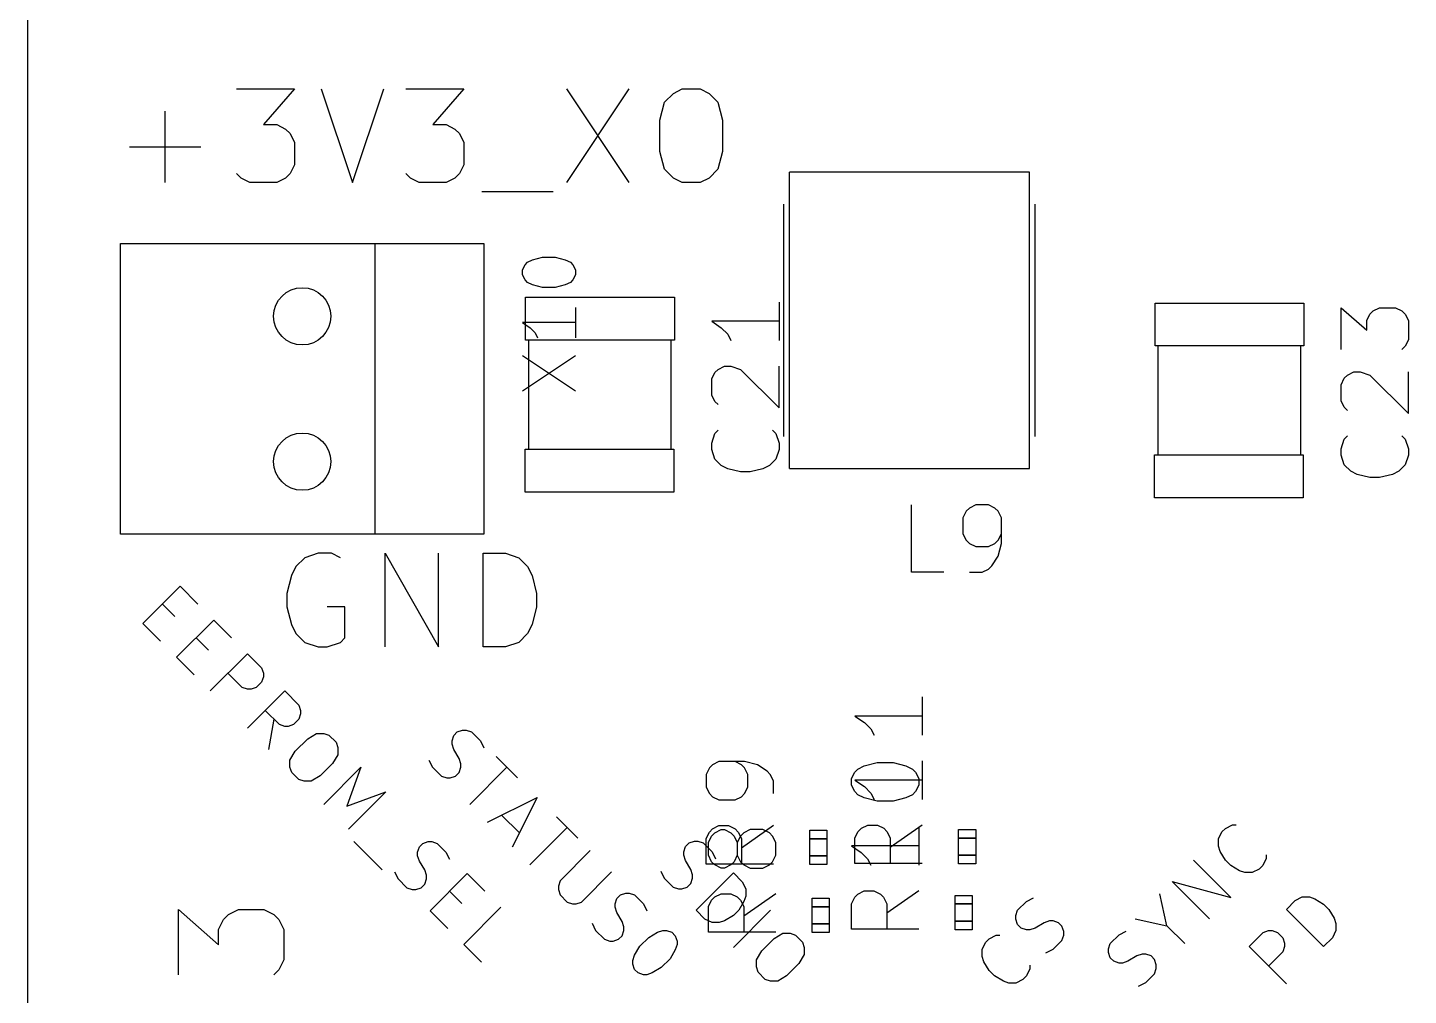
# Model space of a CAD drawing. Header units: millimetres. Extents: x 0 to 100, y 0 to 100.
# Drawn here: x 0 to 24.13, y 20.1 to 37.02 of the extents above; entities that cross this region are included whole.
import ezdxf

# ---------------------------------------------------------------- set-up
doc = ezdxf.new("R2010")
doc.units = ezdxf.units.MM
for name, color, linetype, true_color in [('Edge.Cuts', 254, 'CONTINUOUS', 0xd0d2cd), ('F.Fab', 9, 'CONTINUOUS', 0xafafaf), ('F.Silkscreen', 41, 'CONTINUOUS', 0xf2eda1)]:
    doc.layers.add(name, color=color, linetype=linetype, true_color=true_color)

msp = doc.modelspace()

# ---------------------------------------------------------------- linework, layer by layer
at = {"layer": 'Edge.Cuts', "linetype": 'CONTINUOUS'}
msp.add_line((0, 100), (0, 0), dxfattribs=at)
at = {"layer": 'Edge.Cuts'}
for centre in [(4.8, 31.97), (4.8, 29.43)]:
    msp.add_circle(centre, 0.5, dxfattribs=at)
at = {"layer": 'F.Fab', "linetype": 'CONTINUOUS'}
for p, q in [((3.652485, 35.943342), (4.665098, 35.943342)), ((4.665098, 35.943342), (4.119845, 35.320196)), ((5.132458, 35.943342), (5.677712, 34.307582)), ((5.677712, 34.307582), (6.222965, 35.943342)), ((6.612432, 35.943342), (7.625045, 35.943342)), ((7.625045, 35.943342), (7.079792, 35.320196)), ((9.416592, 35.943342), (10.507098, 34.307582)), ((10.507098, 35.943342), (9.416592, 34.307582)), ((11.130245, 35.709662), (11.286032, 35.865449)), ((11.286032, 35.865449), (11.441819, 35.943342)), ((11.441819, 35.943342), (11.753392, 35.943342)), ((11.753392, 35.943342), (11.909179, 35.865449)), ((11.909179, 35.865449), (12.064965, 35.709662)), ((2.406191, 34.307582), (2.406191, 35.553876)), ((11.052352, 35.398089), (11.130245, 35.709662)), ((12.064965, 35.709662), (12.142859, 35.398089)), ((4.119845, 35.320196), (4.353525, 35.320196)), ((4.353525, 35.320196), (4.509311, 35.242302)), ((4.509311, 35.242302), (4.587205, 35.164409)), ((7.079792, 35.320196), (7.313472, 35.320196)), ((7.313472, 35.320196), (7.469258, 35.242302)), ((7.469258, 35.242302), (7.547152, 35.164409)), ((11.052352, 34.852836), (11.052352, 35.398089)), ((12.142859, 35.398089), (12.142859, 34.852836)), ((4.587205, 35.164409), (4.665098, 35.008622)), ((4.665098, 35.008622), (4.665098, 34.619156)), ((7.547152, 35.164409), (7.625045, 35.008622)), ((7.625045, 35.008622), (7.625045, 34.619156)), ((1.783044, 34.930729), (3.029338, 34.930729)), ((11.130245, 34.541262), (11.052352, 34.852836)), ((12.142859, 34.852836), (12.064965, 34.541262)), ((4.665098, 34.619156), (4.587205, 34.463369)), ((7.625045, 34.619156), (7.547152, 34.463369)), ((11.286032, 34.385476), (11.130245, 34.541262)), ((12.064965, 34.541262), (11.909179, 34.385476)), ((3.730378, 34.385476), (3.652485, 34.463369)), ((3.886165, 34.307582), (3.730378, 34.385476)), ((4.353525, 34.307582), (3.886165, 34.307582)), ((4.509311, 34.385476), (4.353525, 34.307582)), ((4.587205, 34.463369), (4.509311, 34.385476)), ((6.690325, 34.385476), (6.612432, 34.463369)), ((6.846112, 34.307582), (6.690325, 34.385476)), ((7.313472, 34.307582), (6.846112, 34.307582)), ((7.469258, 34.385476), (7.313472, 34.307582)), ((7.547152, 34.463369), (7.469258, 34.385476)), ((11.441819, 34.307582), (11.286032, 34.385476)), ((11.753392, 34.307582), (11.441819, 34.307582)), ((11.909179, 34.385476), (11.753392, 34.307582)), ((13.317, 29.309), (13.317, 34.491)), ((17.508, 34.491), (13.317, 34.491)), ((17.508, 29.309), (17.508, 34.491)), ((7.936619, 34.151796), (9.182912, 34.151796)), ((13.216, 29.868), (13.216, 33.932)), ((17.61, 29.868), (17.61, 33.932)), ((8.7046, 31.5517), (8.7046, 32.3018)), ((8.7046, 32.3018), (11.3045, 32.3018)), ((11.3045, 32.3018), (11.3045, 31.5517)), ((19.7046, 31.4517), (19.7046, 32.2018)), ((19.7046, 32.2018), (22.3045, 32.2018)), ((22.3045, 32.2018), (22.3045, 31.4517)), ((11.3045, 31.5517), (8.7046, 31.5517)), ((8.7554, 31.5652), (8.7554, 29.6348)), ((11.2446, 31.5652), (11.2446, 29.6348)), ((22.3045, 31.4517), (19.7046, 31.4517)), ((19.7554, 31.4652), (19.7554, 29.5348)), ((22.2446, 31.4652), (22.2446, 29.5348)), ((8.6955, 28.8982), (8.6955, 29.6483)), ((8.6955, 29.6483), (11.2954, 29.6483)), ((11.2954, 29.6483), (11.2954, 28.8982)), ((19.6955, 28.7982), (19.6955, 29.5483)), ((19.6955, 29.5483), (22.2954, 29.5483)), ((22.2954, 29.5483), (22.2954, 28.7982)), ((13.317, 29.309), (17.508, 29.309)), ((11.2954, 28.8982), (8.6955, 28.8982)), ((22.2954, 28.7982), (19.6955, 28.7982)), ((5.078075, 27.829503), (4.844395, 27.75161)), ((5.311755, 27.829503), (5.078075, 27.829503)), ((5.467542, 27.75161), (5.311755, 27.829503)), ((6.246475, 26.193743), (6.246475, 27.829503)), ((6.246475, 27.829503), (7.181195, 26.193743)), ((7.181195, 26.193743), (7.181195, 27.829503)), ((7.960128, 26.193743), (7.960128, 27.829503)), ((7.960128, 27.829503), (8.349595, 27.829503)), ((8.349595, 27.829503), (8.583275, 27.75161)), ((4.688609, 27.595823), (4.610715, 27.440037)), ((4.844395, 27.75161), (4.688609, 27.595823)), ((8.583275, 27.75161), (8.739062, 27.595823)), ((8.739062, 27.595823), (8.816955, 27.440037)), ((4.610715, 27.440037), (4.532822, 27.128463)), ((8.816955, 27.440037), (8.894848, 27.128463)), ((2.01466, 26.600449), (2.665199, 27.250987)), ((2.665199, 27.250987), (2.974979, 26.941207)), ((4.532822, 27.128463), (4.532822, 26.894783)), ((8.894848, 27.128463), (8.894848, 26.894783)), ((2.355418, 26.941207), (2.572265, 26.724361)), ((4.532822, 26.894783), (4.610715, 26.58321)), ((5.545435, 26.894783), (5.233862, 26.894783)), ((5.545435, 26.34953), (5.545435, 26.894783)), ((8.894848, 26.894783), (8.816955, 26.58321)), ((2.32444, 26.290669), (2.01466, 26.600449)), ((2.603243, 26.011867), (3.253781, 26.662405)), ((3.253781, 26.662405), (3.563561, 26.352625)), ((4.610715, 26.58321), (4.688609, 26.427423)), ((8.816955, 26.58321), (8.739062, 26.427423)), ((2.944001, 26.352625), (3.160847, 26.135779)), ((4.688609, 26.427423), (4.844395, 26.271637)), ((5.467542, 26.271637), (5.545435, 26.34953)), ((8.739062, 26.427423), (8.583275, 26.271637)), ((3.191825, 25.423284), (3.842363, 26.073822)), ((3.842363, 26.073822), (4.090187, 25.825998)), ((4.844395, 26.271637), (5.078075, 26.193743)), ((5.078075, 26.193743), (5.233862, 26.193743)), ((5.233862, 26.193743), (5.467542, 26.271637)), ((8.349595, 26.193743), (7.960128, 26.193743)), ((8.583275, 26.271637), (8.349595, 26.193743)), ((2.913023, 25.702086), (2.603243, 26.011867)), ((4.090187, 25.825998), (4.121165, 25.733064)), ((3.749429, 25.48524), (3.501605, 25.733064)), ((4.121165, 25.671108), (4.090187, 25.578174)), ((4.121165, 25.733064), (4.121165, 25.671108)), ((3.842363, 25.454262), (3.749429, 25.48524)), ((3.904319, 25.454262), (3.842363, 25.454262)), ((3.842363, 24.772746), (4.492901, 25.423284)), ((3.997253, 25.48524), (3.904319, 25.454262)), ((4.090187, 25.578174), (3.997253, 25.48524)), ((4.492901, 25.423284), (4.740725, 25.17546)), ((4.740725, 25.17546), (4.771703, 25.082526)), ((4.399967, 24.834702), (4.152143, 25.082526)), ((4.214099, 24.40101), (4.307033, 24.927636)), ((4.740725, 24.927636), (4.647791, 24.834702)), ((4.771703, 25.02057), (4.740725, 24.927636)), ((4.771703, 25.082526), (4.771703, 25.02057)), ((4.492901, 24.803724), (4.399967, 24.834702)), ((4.554857, 24.803724), (4.492901, 24.803724)), ((4.647791, 24.834702), (4.554857, 24.803724)), ((4.895615, 24.586878), (5.050506, 24.679812)), ((5.050506, 24.679812), (5.174418, 24.679812)), ((5.174418, 24.679812), (5.267352, 24.648834)), ((5.267352, 24.648834), (5.391264, 24.524922)), ((7.417374, 24.553163), (7.448353, 24.646097)), ((7.448353, 24.646097), (7.510309, 24.708053)), ((7.510309, 24.708053), (7.603243, 24.739031)), ((7.603243, 24.739031), (7.665199, 24.739031)), ((7.665199, 24.739031), (7.758133, 24.708053)), ((7.758133, 24.708053), (7.913023, 24.553163)), ((4.678769, 24.370032), (4.895615, 24.586878)), ((5.391264, 24.524922), (5.422242, 24.431988)), ((5.422242, 24.431988), (5.422242, 24.308076)), ((7.417374, 24.491207), (7.417374, 24.553163)), ((7.448353, 24.398273), (7.417374, 24.491207)), ((7.541287, 24.243383), (7.448353, 24.398273)), ((7.913023, 24.553163), (7.974979, 24.429251)), ((4.585835, 24.215142), (4.678769, 24.370032)), ((4.585835, 24.09123), (4.585835, 24.215142)), ((5.329308, 24.153186), (5.112462, 23.93634)), ((5.422242, 24.308076), (5.329308, 24.153186)), ((7.01466, 24.212405), (7.076616, 24.088493)), ((7.572265, 24.150449), (7.541287, 24.243383)), ((7.572265, 24.088493), (7.572265, 24.150449)), ((8.191824, 24.274361), (8.563561, 23.902625)), ((4.616813, 23.998296), (4.585835, 24.09123)), ((4.740725, 23.874384), (4.616813, 23.998296)), ((5.112462, 23.93634), (4.957571, 23.843406)), ((5.174418, 23.440691), (5.824956, 24.091229)), ((5.824956, 24.091229), (5.577132, 23.409713)), ((7.076616, 24.088493), (7.231506, 23.933603)), ((7.231506, 23.933603), (7.32444, 23.902625)), ((7.32444, 23.902625), (7.386396, 23.902625)), ((7.386396, 23.902625), (7.479331, 23.933603)), ((7.479331, 23.933603), (7.541287, 23.995559)), ((7.541287, 23.995559), (7.572265, 24.088493)), ((7.727154, 23.437955), (8.377693, 24.088493)), ((4.833659, 23.843406), (4.740725, 23.874384)), ((4.957571, 23.843406), (4.833659, 23.843406)), ((5.577132, 23.409713), (6.258648, 23.657537)), ((6.258648, 23.657537), (5.60811, 23.006999)), ((8.036934, 23.128175), (8.904318, 23.561867)), ((8.904318, 23.561867), (8.470626, 22.694483)), ((8.284758, 23.252087), (8.594538, 22.942307)), ((9.245076, 23.221109), (9.616812, 22.849373)), ((8.780406, 22.384703), (9.430944, 23.035241)), ((13.67, 22.84), (13.67, 22.99)), ((13.67, 22.99), (13.97, 22.99)), ((13.97, 22.99), (13.97, 22.84)), ((16.27, 22.85), (16.27, 23)), ((16.27, 23), (16.57, 23)), ((16.57, 23), (16.57, 22.85)), ((20.811604, 22.835835), (20.87356, 22.959747)), ((20.87356, 22.959747), (20.935516, 23.021703)), ((20.935516, 23.021703), (21.059429, 23.083659)), ((21.059429, 23.083659), (21.121385, 23.083659)), ((5.701044, 22.790153), (6.196693, 22.294504)), ((6.816253, 22.604285), (6.847231, 22.697219)), ((6.847231, 22.697219), (6.909187, 22.759175)), ((6.909187, 22.759175), (7.002121, 22.790153)), ((7.002121, 22.790153), (7.064077, 22.790153)), ((7.064077, 22.790153), (7.157011, 22.759175)), ((7.157011, 22.759175), (7.311901, 22.604285)), ((11.467374, 22.613163), (11.498353, 22.706097)), ((11.498353, 22.706097), (11.560309, 22.768053)), ((11.560309, 22.768053), (11.653243, 22.799031)), ((11.653243, 22.799031), (11.715199, 22.799031)), ((11.715199, 22.799031), (11.808133, 22.768053)), ((11.808133, 22.768053), (11.963023, 22.613163)), ((13.97, 22.84), (13.67, 22.84)), ((16.57, 22.85), (16.27, 22.85)), ((20.811604, 22.711923), (20.811604, 22.835835)), ((20.842582, 22.618989), (20.811604, 22.711923)), ((6.816253, 22.542329), (6.816253, 22.604285)), ((6.847231, 22.449395), (6.816253, 22.542329)), ((6.940165, 22.294505), (6.847231, 22.449395)), ((7.311901, 22.604285), (7.373857, 22.480373)), ((9.833658, 22.632527), (9.307032, 22.105901)), ((11.467374, 22.551207), (11.467374, 22.613163)), ((11.498353, 22.458273), (11.467374, 22.551207)), ((11.591287, 22.303383), (11.498353, 22.458273)), ((11.963023, 22.613163), (12.024979, 22.489251)), ((13.67, 22.39), (13.67, 22.54)), ((13.67, 22.54), (13.97, 22.54)), ((13.97, 22.54), (13.97, 22.39)), ((16.27, 22.4), (16.27, 22.55)), ((16.27, 22.55), (16.57, 22.55)), ((16.57, 22.55), (16.57, 22.4)), ((21.02845, 21.81356), (20.377912, 22.464099)), ((20.935516, 22.464099), (20.842582, 22.618989)), ((21.028451, 22.371165), (20.935516, 22.464099)), ((21.648011, 22.495077), (21.586055, 22.371165)), ((21.648011, 22.557033), (21.648011, 22.495077)), ((6.413538, 22.263527), (6.475494, 22.139615)), ((6.971143, 22.201571), (6.940165, 22.294505)), ((7.033098, 21.582011), (7.683637, 22.232549)), ((7.683637, 22.232549), (7.993417, 21.922769)), ((9.678768, 21.734165), (10.205394, 22.260791)), ((11.06466, 22.272405), (11.126616, 22.148493)), ((11.622265, 22.210449), (11.591287, 22.303383)), ((11.622265, 22.148493), (11.622265, 22.210449)), ((11.68422, 21.590889), (12.334758, 22.241427)), ((12.334758, 22.241427), (12.489649, 22.086537)), ((13.97, 22.39), (13.67, 22.39)), ((16.57, 22.4), (16.27, 22.4)), ((21.183341, 22.278231), (21.028451, 22.371165)), ((21.276275, 22.247253), (21.183341, 22.278231)), ((21.400187, 22.247253), (21.276275, 22.247253)), ((21.524099, 22.309209), (21.400187, 22.247253)), ((21.586055, 22.371165), (21.524099, 22.309209)), ((6.475494, 22.139615), (6.630384, 21.984725)), ((6.630384, 21.984725), (6.723319, 21.953747)), ((6.785275, 21.953747), (6.878209, 21.984725)), ((6.878209, 21.984725), (6.940165, 22.046681)), ((6.940165, 22.046681), (6.971143, 22.139615)), ((6.971143, 22.139615), (6.971143, 22.201571)), ((9.307032, 22.105901), (9.276054, 22.012967)), ((9.276054, 22.012967), (9.276054, 21.951011)), ((11.126616, 22.148493), (11.281506, 21.993603)), ((11.281506, 21.993603), (11.37444, 21.962625)), ((11.37444, 21.962625), (11.436396, 21.962625)), ((11.436396, 21.962625), (11.529331, 21.993603)), ((11.529331, 21.993603), (11.591287, 22.055559)), ((11.591287, 22.055559), (11.622265, 22.148493)), ((12.489649, 22.086537), (12.551605, 21.962625)), ((12.551605, 21.962625), (12.551605, 21.838713)), ((20.656714, 21.441824), (20.006176, 22.092362)), ((20.006176, 22.092362), (21.02845, 21.81356)), ((6.723319, 21.953747), (6.785275, 21.953747)), ((7.373856, 21.922769), (7.590702, 21.705923)), ((9.276054, 21.951011), (9.307032, 21.858077)), ((9.307032, 21.858077), (9.430944, 21.734165)), ((9.430944, 21.734165), (9.523878, 21.703187)), ((9.585834, 21.703187), (9.678768, 21.734165)), ((10.267351, 21.703187), (10.298329, 21.796121)), ((10.298329, 21.796121), (10.360285, 21.858077)), ((10.360285, 21.858077), (10.453219, 21.889055)), ((10.453219, 21.889055), (10.515175, 21.889055)), ((10.515175, 21.889055), (10.608109, 21.858077)), ((10.608109, 21.858077), (10.762999, 21.703187)), ((12.520627, 21.745779), (12.427693, 21.590889)), ((12.551605, 21.838713), (12.520627, 21.745779)), ((13.71, 21.65), (13.71, 21.8)), ((13.71, 21.8), (14.01, 21.8)), ((14.01, 21.8), (14.01, 21.65)), ((16.21, 21.7), (16.21, 21.85)), ((16.21, 21.85), (16.51, 21.85)), ((16.51, 21.85), (16.51, 21.7)), ((17.302484, 21.588671), (17.457374, 21.743561)), ((17.457374, 21.743561), (17.581286, 21.805517)), ((19.913242, 21.317912), (19.78933, 21.875517)), ((21.99955, 21.605737), (22.15444, 21.760627)), ((22.15444, 21.760627), (22.278352, 21.822583)), ((22.278352, 21.822583), (22.402264, 21.822583)), ((22.402264, 21.822583), (22.495198, 21.791605)), ((22.495198, 21.791605), (22.650088, 21.698671)), ((2.636499, 20.462406), (2.636499, 21.601453)), ((2.636499, 21.601453), (3.337451, 20.98812)), ((3.42507, 21.426215), (3.512689, 21.513834)), ((3.512689, 21.513834), (3.687927, 21.601453)), ((3.687927, 21.601453), (4.126022, 21.601453)), ((4.126022, 21.601453), (4.30126, 21.513834)), ((4.30126, 21.513834), (4.38888, 21.426215)), ((7.342878, 21.272231), (7.033098, 21.582011)), ((7.621681, 20.993429), (8.272219, 21.643967)), ((9.523878, 21.703187), (9.585834, 21.703187)), ((10.267351, 21.641231), (10.267351, 21.703187)), ((10.298329, 21.548297), (10.267351, 21.641231)), ((10.391263, 21.393407), (10.298329, 21.548297)), ((10.762999, 21.703187), (10.824955, 21.579275)), ((11.83911, 21.435999), (11.68422, 21.590889)), ((12.334758, 21.497955), (12.179868, 21.405021)), ((12.427693, 21.590889), (12.334758, 21.497955)), ((12.334758, 20.940351), (12.985297, 21.590889)), ((14.01, 21.65), (13.71, 21.65)), ((16.51, 21.7), (16.21, 21.7)), ((17.271506, 21.495737), (17.302484, 21.588671)), ((17.271506, 21.433781), (17.271506, 21.495737)), ((22.650088, 20.955199), (21.99955, 21.605737)), ((22.650088, 21.698671), (22.743023, 21.605737)), ((22.743023, 21.605737), (22.835957, 21.450847)), ((3.337451, 21.250977), (3.42507, 21.426215)), ((3.337451, 20.98812), (3.337451, 21.250977)), ((4.38888, 21.426215), (4.476499, 21.250977)), ((4.476499, 21.250977), (4.476499, 20.725263)), ((9.864637, 21.362429), (9.926593, 21.238517)), ((9.926593, 21.238517), (10.081483, 21.083626)), ((10.422241, 21.300473), (10.391263, 21.393407)), ((10.391263, 21.145582), (10.422241, 21.238517)), ((10.422241, 21.238517), (10.422241, 21.300473)), ((11.010823, 21.207539), (11.103757, 21.238517)), ((11.103757, 21.238517), (11.165713, 21.238517)), ((11.165713, 21.238517), (11.258647, 21.207539)), ((11.963022, 21.374043), (11.83911, 21.435999)), ((12.086934, 21.374043), (11.963022, 21.374043)), ((12.179868, 21.405021), (12.086934, 21.374043)), ((13.71, 21.2), (13.71, 21.35)), ((13.71, 21.35), (14.01, 21.35)), ((14.01, 21.35), (14.01, 21.2)), ((16.21, 21.25), (16.21, 21.4)), ((16.21, 21.4), (16.51, 21.4)), ((16.51, 21.25), (16.21, 21.25)), ((16.51, 21.4), (16.51, 21.25)), ((17.302484, 21.340847), (17.271506, 21.433781)), ((17.36444, 21.278891), (17.302484, 21.340847)), ((17.457374, 21.247913), (17.36444, 21.278891)), ((17.51933, 21.247913), (17.457374, 21.247913)), ((17.612264, 21.278891), (17.51933, 21.247913)), ((17.767154, 21.371825), (17.612264, 21.278891)), ((17.860088, 21.402803), (17.767154, 21.371825)), ((17.922045, 21.402803), (17.860088, 21.402803)), ((18.014979, 21.371825), (17.922045, 21.402803)), ((18.076935, 21.309869), (18.014979, 21.371825)), ((18.107913, 21.216935), (18.076935, 21.309869)), ((19.355638, 21.441824), (19.913242, 21.317912)), ((19.913242, 21.317912), (20.223022, 21.008132)), ((22.835957, 21.450847), (22.866935, 21.357913)), ((22.866935, 21.357913), (22.866935, 21.234001)), ((10.081483, 21.083626), (10.174417, 21.052648)), ((10.174417, 21.052648), (10.236373, 21.052648)), ((10.236373, 21.052648), (10.329307, 21.083626)), ((10.329307, 21.083626), (10.391263, 21.145582)), ((10.701043, 20.959715), (10.855933, 21.114605)), ((10.855933, 21.114605), (11.010823, 21.207539)), ((11.258647, 21.207539), (11.320603, 21.145583)), ((11.320603, 21.145583), (11.351581, 21.052649)), ((11.351581, 21.052649), (11.351581, 20.990693)), ((12.830406, 20.878395), (13.047253, 21.095241)), ((13.047253, 21.095241), (13.202143, 21.188175)), ((13.202143, 21.188175), (13.326055, 21.188175)), ((13.326055, 21.188175), (13.418989, 21.157197)), ((13.418989, 21.157197), (13.542901, 21.033285)), ((13.542901, 21.033285), (13.573879, 20.940351)), ((14.01, 21.2), (13.71, 21.2)), ((16.682924, 20.907155), (16.74488, 21.031067)), ((16.74488, 21.031067), (16.806836, 21.093023)), ((16.806836, 21.093023), (16.930748, 21.154979)), ((16.930748, 21.154979), (16.992704, 21.154979)), ((17.922045, 20.907155), (18.076935, 21.062045)), ((18.076935, 21.062045), (18.107913, 21.154979)), ((18.107913, 21.154979), (18.107913, 21.216935)), ((18.890968, 20.915199), (18.921946, 21.008133)), ((18.921946, 21.008133), (19.076836, 21.163023)), ((19.076836, 21.163023), (19.200748, 21.224979)), ((21.349012, 20.955199), (21.596836, 21.203023)), ((21.596836, 21.203023), (21.68977, 21.234001)), ((21.68977, 21.234001), (21.751726, 21.234001)), ((21.751726, 21.234001), (21.84466, 21.203023)), ((21.84466, 21.203023), (21.937594, 21.110089)), ((21.937594, 21.110089), (21.968572, 21.017155)), ((21.968572, 21.017155), (21.968572, 20.955199)), ((22.804979, 21.110089), (22.650088, 20.955199)), ((22.866935, 21.234001), (22.804979, 21.110089)), ((7.931461, 20.683648), (7.621681, 20.993429)), ((10.57713, 20.711891), (10.608108, 20.804825)), ((10.608108, 20.804825), (10.701043, 20.959715)), ((11.320603, 20.897759), (11.227669, 20.742869)), ((11.351581, 20.990693), (11.320603, 20.897759)), ((12.737472, 20.723505), (12.830406, 20.878395)), ((13.573879, 20.816439), (13.480945, 20.661549)), ((13.573879, 20.940351), (13.573879, 20.816439)), ((16.682924, 20.783243), (16.682924, 20.907155)), ((16.713902, 20.690309), (16.682924, 20.783243)), ((17.798132, 20.845199), (17.922045, 20.907155)), ((18.890968, 20.853243), (18.890968, 20.915199)), ((18.921946, 20.760309), (18.890968, 20.853243)), ((18.983902, 20.698353), (18.921946, 20.760309)), ((19.386616, 20.791287), (19.231726, 20.698353)), ((19.47955, 20.822265), (19.386616, 20.791287)), ((19.541506, 20.822265), (19.47955, 20.822265)), ((19.63444, 20.791287), (19.541506, 20.822265)), ((19.696396, 20.729331), (19.63444, 20.791287)), ((21.99955, 20.30466), (21.349012, 20.955199)), ((21.937594, 20.862265), (21.68977, 20.61444)), ((21.968572, 20.955199), (21.937594, 20.862265)), ((4.38888, 20.550025), (4.30126, 20.462406)), ((4.476499, 20.725263), (4.38888, 20.550025)), ((10.57713, 20.649935), (10.57713, 20.711891)), ((10.608108, 20.557001), (10.57713, 20.649935)), ((10.670065, 20.495045), (10.608108, 20.557001)), ((11.072779, 20.587979), (10.917889, 20.495045)), ((11.227669, 20.742869), (11.072779, 20.587979)), ((12.737472, 20.599593), (12.737472, 20.723505)), ((12.76845, 20.506659), (12.737472, 20.599593)), ((13.480945, 20.661549), (13.264099, 20.444703)), ((16.806836, 20.535418), (16.713902, 20.690309)), ((16.89977, 20.442484), (16.806836, 20.535418)), ((17.51933, 20.566396), (17.457374, 20.442484)), ((17.51933, 20.628353), (17.51933, 20.566396)), ((19.076836, 20.667374), (18.983902, 20.698353)), ((19.138792, 20.667374), (19.076836, 20.667374)), ((19.231726, 20.698353), (19.138792, 20.667374)), ((19.727374, 20.636396), (19.696396, 20.729331)), ((19.696396, 20.481506), (19.727374, 20.57444)), ((19.727374, 20.57444), (19.727374, 20.636396)), ((10.762999, 20.464067), (10.670065, 20.495045)), ((10.824955, 20.464067), (10.762999, 20.464067)), ((10.917889, 20.495045), (10.824955, 20.464067)), ((12.892363, 20.382747), (12.76845, 20.506659)), ((12.985297, 20.351769), (12.892363, 20.382747)), ((13.109209, 20.351769), (12.985297, 20.351769)), ((13.264099, 20.444703), (13.109209, 20.351769)), ((17.05466, 20.34955), (16.89977, 20.442484)), ((17.147594, 20.318572), (17.05466, 20.34955)), ((17.271506, 20.318572), (17.147594, 20.318572)), ((17.395418, 20.380528), (17.271506, 20.318572)), ((17.457374, 20.442484), (17.395418, 20.380528)), ((19.417594, 20.26466), (19.541506, 20.326616)), ((19.541506, 20.326616), (19.696396, 20.481506))]:
    msp.add_line(p, q, dxfattribs=at)
at = {"layer": 'F.Fab'}
for centre in [(4.8, 31.97), (4.8, 29.43)]:
    msp.add_circle(centre, 0.5, dxfattribs=at)
at = {"layer": 'F.Silkscreen', "linetype": 'CONTINUOUS'}
for p, q in [((1.625, 33.24), (6.07, 33.24)), ((1.625, 28.16), (1.625, 33.24)), ((6.07, 33.24), (6.07, 28.16)), ((6.07, 33.24), (7.975, 33.24)), ((7.975, 33.24), (7.975, 28.16)), ((8.649271, 32.783603), (8.693298, 32.871656)), ((8.693298, 32.871656), (8.737325, 32.915683)), ((8.737325, 32.915683), (8.825378, 32.95971)), ((8.825378, 32.95971), (9.001485, 33.003736)), ((9.001485, 33.003736), (9.221618, 33.003736)), ((9.221618, 33.003736), (9.397725, 32.95971)), ((9.397725, 32.95971), (9.485778, 32.915683)), ((9.485778, 32.915683), (9.529805, 32.871656)), ((9.529805, 32.871656), (9.573831, 32.783603)), ((8.649271, 32.69555), (8.649271, 32.783603)), ((8.693298, 32.607496), (8.649271, 32.69555)), ((8.737325, 32.56347), (8.693298, 32.607496)), ((9.529805, 32.607496), (9.485778, 32.56347)), ((9.573831, 32.69555), (9.529805, 32.607496)), ((9.573831, 32.783603), (9.573831, 32.69555)), ((8.825378, 32.519443), (8.737325, 32.56347)), ((9.001485, 32.475416), (8.825378, 32.519443)), ((9.221618, 32.475416), (9.001485, 32.475416)), ((9.397725, 32.519443), (9.221618, 32.475416)), ((9.485778, 32.56347), (9.397725, 32.519443)), ((9.573831, 32.123203), (9.573831, 31.594883)), ((13.132692, 32.219405), (13.132692, 31.547103)), ((22.956164, 31.391078), (22.956164, 32.119405)), ((22.956164, 32.119405), (23.404365, 31.727229)), ((23.516415, 32.06338), (23.628465, 32.119405)), ((23.628465, 32.119405), (23.908591, 32.119405)), ((23.908591, 32.119405), (24.020641, 32.06338)), ((9.573831, 31.859043), (8.649271, 31.859043)), ((8.649271, 31.859043), (8.781351, 31.77099)), ((13.132692, 31.883254), (11.956164, 31.883254)), ((11.956164, 31.883254), (12.124239, 31.771204)), ((23.404365, 31.895304), (23.46039, 32.007355)), ((23.404365, 31.727229), (23.404365, 31.895304)), ((23.46039, 32.007355), (23.516415, 32.06338)), ((24.020641, 32.06338), (24.076667, 32.007355)), ((24.076667, 32.007355), (24.132692, 31.895304)), ((24.132692, 31.895304), (24.132692, 31.559153)), ((8.781351, 31.77099), (8.869405, 31.682937)), ((8.869405, 31.682937), (8.913431, 31.594883)), ((12.124239, 31.771204), (12.236289, 31.659153)), ((12.236289, 31.659153), (12.292315, 31.547103)), ((24.076667, 31.447103), (24.020641, 31.391078)), ((24.132692, 31.559153), (24.076667, 31.447103)), ((8.649271, 30.670324), (9.573831, 31.286697)), ((8.649271, 31.286697), (9.573831, 30.670324)), ((11.956164, 30.874801), (12.012189, 30.986852)), ((12.012189, 30.986852), (12.068214, 31.042877)), ((12.068214, 31.042877), (12.180264, 31.098902)), ((12.180264, 31.098902), (12.292315, 31.098902)), ((12.292315, 31.098902), (12.46039, 31.042877)), ((12.46039, 31.042877), (13.132692, 30.370575)), ((13.132692, 30.370575), (13.132692, 31.098902)), ((23.012189, 30.886852), (23.068214, 30.942877)), ((23.068214, 30.942877), (23.180264, 30.998902)), ((23.180264, 30.998902), (23.292315, 30.998902)), ((23.292315, 30.998902), (23.46039, 30.942877)), ((23.46039, 30.942877), (24.132692, 30.270575)), ((24.132692, 30.270575), (24.132692, 30.998902)), ((11.956164, 30.594676), (11.956164, 30.874801)), ((22.956164, 30.774801), (23.012189, 30.886852)), ((22.956164, 30.494676), (22.956164, 30.774801)), ((12.012189, 30.482625), (11.956164, 30.594676)), ((12.068214, 30.4266), (12.012189, 30.482625)), ((23.012189, 30.382625), (22.956164, 30.494676)), ((23.068214, 30.3266), (23.012189, 30.382625)), ((12.012189, 29.922374), (12.068214, 29.978399)), ((13.020641, 29.978399), (13.076667, 29.922374)), ((11.956164, 29.754298), (12.012189, 29.922374)), ((11.956164, 29.642248), (11.956164, 29.754298)), ((13.076667, 29.922374), (13.132692, 29.754298)), ((13.132692, 29.754298), (13.132692, 29.642248)), ((22.956164, 29.654298), (23.012189, 29.822374)), ((23.012189, 29.822374), (23.068214, 29.878399)), ((24.020641, 29.878399), (24.076667, 29.822374)), ((24.076667, 29.822374), (24.132692, 29.654298)), ((12.012189, 29.474173), (11.956164, 29.642248)), ((12.124239, 29.362122), (12.012189, 29.474173)), ((13.076667, 29.474173), (12.964616, 29.362122)), ((13.132692, 29.642248), (13.076667, 29.474173)), ((22.956164, 29.542248), (22.956164, 29.654298)), ((23.012189, 29.374173), (22.956164, 29.542248)), ((24.132692, 29.542248), (24.076667, 29.374173)), ((24.132692, 29.654298), (24.132692, 29.542248)), ((12.236289, 29.306097), (12.124239, 29.362122)), ((12.46039, 29.250072), (12.236289, 29.306097)), ((12.628465, 29.250072), (12.46039, 29.250072)), ((12.852566, 29.306097), (12.628465, 29.250072)), ((12.964616, 29.362122), (12.852566, 29.306097)), ((23.124239, 29.262122), (23.012189, 29.374173)), ((23.236289, 29.206097), (23.124239, 29.262122)), ((23.46039, 29.150072), (23.236289, 29.206097)), ((23.852566, 29.206097), (23.628465, 29.150072)), ((23.964616, 29.262122), (23.852566, 29.206097)), ((24.076667, 29.374173), (23.964616, 29.262122)), ((23.628465, 29.150072), (23.46039, 29.150072)), ((15.450701, 27.497307), (15.450701, 28.673835)), ((16.403128, 28.561785), (16.347103, 28.449735)), ((16.459153, 28.61781), (16.403128, 28.561785)), ((16.571204, 28.673835), (16.459153, 28.61781)), ((16.795304, 28.673835), (16.571204, 28.673835)), ((16.907355, 28.61781), (16.795304, 28.673835)), ((16.96338, 28.561785), (16.907355, 28.61781)), ((17.019405, 28.449735), (16.96338, 28.561785)), ((16.347103, 28.449735), (16.347103, 28.169609)), ((17.019405, 28.001534), (17.019405, 28.449735)), ((6.07, 28.16), (1.625, 28.16)), ((7.975, 28.16), (6.07, 28.16)), ((16.347103, 28.169609), (16.403128, 28.057559)), ((16.403128, 28.057559), (16.459153, 28.001534)), ((16.459153, 28.001534), (16.571204, 27.945509)), ((16.795304, 27.945509), (16.907355, 28.001534)), ((16.907355, 28.001534), (16.96338, 28.057559)), ((16.96338, 28.057559), (17.019405, 28.169609)), ((16.96338, 27.777433), (17.019405, 28.001534)), ((16.571204, 27.945509), (16.795304, 27.945509)), ((16.851329, 27.609358), (16.96338, 27.777433)), ((16.683254, 27.497307), (16.795304, 27.553333)), ((16.795304, 27.553333), (16.851329, 27.609358)), ((16.010953, 27.497307), (15.450701, 27.497307)), ((16.459153, 27.497307), (16.683254, 27.497307)), ((15.636155, 25.319927), (15.636155, 24.647625)), ((15.636155, 24.983776), (14.459627, 24.983776)), ((14.459627, 24.983776), (14.627702, 24.871726)), ((14.627702, 24.871726), (14.739752, 24.759675)), ((14.739752, 24.759675), (14.795778, 24.647625)), ((11.971677, 24.133399), (11.915652, 24.077374)), ((12.083727, 24.189424), (11.971677, 24.133399)), ((12.531928, 24.189424), (12.083727, 24.189424)), ((12.475903, 24.133399), (12.363853, 24.189424)), ((12.531928, 24.077374), (12.475903, 24.133399)), ((12.756029, 24.133399), (12.531928, 24.189424)), ((12.924104, 24.021348), (12.756029, 24.133399)), ((14.623727, 24.113902), (14.847828, 24.169927)), ((14.847828, 24.169927), (15.127954, 24.169927)), ((15.127954, 24.169927), (15.352054, 24.113902)), ((15.636155, 24.199424), (15.636155, 23.527122)), ((11.915652, 24.077374), (11.859627, 23.965323)), ((11.859627, 23.965323), (11.859627, 23.741223)), ((12.587954, 23.965323), (12.531928, 24.077374)), ((12.587954, 23.741223), (12.587954, 23.965323)), ((12.98013, 23.965323), (12.924104, 24.021348)), ((13.036155, 23.853273), (12.98013, 23.965323)), ((14.399627, 23.889801), (14.455652, 24.001851)), ((14.455652, 24.001851), (14.511677, 24.057877)), ((14.511677, 24.057877), (14.623727, 24.113902)), ((15.352054, 24.113902), (15.464104, 24.057877)), ((15.464104, 24.057877), (15.52013, 24.001851)), ((15.52013, 24.001851), (15.576155, 23.889801)), ((11.859627, 23.741223), (11.915652, 23.629172)), ((12.531928, 23.629172), (12.587954, 23.741223)), ((13.036155, 23.629172), (13.036155, 23.853273)), ((14.399627, 23.777751), (14.399627, 23.889801)), ((14.455652, 23.665701), (14.399627, 23.777751)), ((14.511677, 23.609675), (14.455652, 23.665701)), ((15.636155, 23.863273), (14.459627, 23.863273)), ((14.459627, 23.863273), (14.627702, 23.751223)), ((14.627702, 23.751223), (14.739752, 23.639172)), ((15.52013, 23.665701), (15.464104, 23.609675)), ((15.576155, 23.777751), (15.52013, 23.665701)), ((15.576155, 23.889801), (15.576155, 23.777751)), ((11.915652, 23.629172), (11.971677, 23.573147)), ((11.971677, 23.573147), (12.083727, 23.517122)), ((12.083727, 23.517122), (12.363853, 23.517122)), ((12.363853, 23.517122), (12.475903, 23.573147)), ((12.475903, 23.573147), (12.531928, 23.629172)), ((14.623727, 23.55365), (14.511677, 23.609675)), ((14.847828, 23.497625), (14.623727, 23.55365)), ((14.739752, 23.639172), (14.795778, 23.527122)), ((15.127954, 23.497625), (14.847828, 23.497625)), ((15.352054, 23.55365), (15.127954, 23.497625)), ((15.464104, 23.609675), (15.352054, 23.55365)), ((11.859627, 22.84482), (11.915652, 22.956871)), ((11.915652, 22.956871), (11.971677, 23.012896)), ((11.955652, 22.887374), (12.011677, 22.943399)), ((11.971677, 23.012896), (12.083727, 23.068921)), ((12.011677, 22.943399), (12.123727, 22.999424)), ((12.083727, 23.068921), (12.251803, 23.068921)), ((12.123727, 22.999424), (12.179752, 22.999424)), ((12.179752, 22.999424), (12.291803, 22.943399)), ((12.251803, 23.068921), (12.363853, 23.012896)), ((12.291803, 22.943399), (12.347828, 22.887374)), ((12.363853, 23.012896), (12.419878, 22.956871)), ((12.419878, 22.956871), (12.475903, 22.84482)), ((12.515903, 22.943399), (12.459878, 22.887374)), ((13.036155, 23.068921), (12.475903, 22.676745)), ((12.627954, 22.999424), (12.515903, 22.943399)), ((12.852054, 22.999424), (12.627954, 22.999424)), ((12.964104, 22.943399), (12.852054, 22.999424)), ((13.02013, 22.887374), (12.964104, 22.943399)), ((14.459627, 22.85482), (14.515652, 22.966871)), ((14.515652, 22.966871), (14.571677, 23.022896)), ((14.571677, 23.022896), (14.683727, 23.078921)), ((14.683727, 23.078921), (14.851803, 23.078921)), ((14.851803, 23.078921), (14.963853, 23.022896)), ((14.963853, 23.022896), (15.019878, 22.966871)), ((15.019878, 22.966871), (15.075903, 22.85482)), ((15.636155, 23.078921), (15.075903, 22.686745)), ((15.576155, 23.049424), (15.576155, 22.377122)), ((11.859627, 22.396619), (11.859627, 22.84482)), ((11.899627, 22.775323), (11.955652, 22.887374)), ((11.899627, 22.551223), (11.899627, 22.775323)), ((12.347828, 22.887374), (12.403853, 22.775323)), ((12.459878, 22.887374), (12.403853, 22.775323)), ((12.403853, 22.775323), (12.403853, 22.551223)), ((12.475903, 22.84482), (12.475903, 22.396619)), ((13.076155, 22.775323), (13.02013, 22.887374)), ((13.076155, 22.551223), (13.076155, 22.775323)), ((13.67, 22.54), (13.67, 22.84)), ((13.67, 22.84), (13.97, 22.84)), ((13.97, 22.84), (13.97, 22.54)), ((15.576155, 22.713273), (14.399627, 22.713273)), ((14.399627, 22.713273), (14.567702, 22.601223)), ((14.459627, 22.406619), (14.459627, 22.85482)), ((15.075903, 22.85482), (15.075903, 22.406619)), ((16.27, 22.55), (16.27, 22.85)), ((16.27, 22.85), (16.57, 22.85)), ((16.57, 22.85), (16.57, 22.55)), ((11.955652, 22.439172), (11.899627, 22.551223)), ((12.403853, 22.551223), (12.347828, 22.439172)), ((12.403853, 22.551223), (12.459878, 22.439172)), ((13.02013, 22.439172), (13.076155, 22.551223)), ((13.97, 22.54), (13.67, 22.54)), ((14.567702, 22.601223), (14.679752, 22.489172)), ((14.679752, 22.489172), (14.735778, 22.377122)), ((16.57, 22.55), (16.27, 22.55)), ((13.036155, 22.396619), (11.859627, 22.396619)), ((12.011677, 22.383147), (11.955652, 22.439172)), ((12.123727, 22.327122), (12.011677, 22.383147)), ((12.179752, 22.327122), (12.123727, 22.327122)), ((12.291803, 22.383147), (12.179752, 22.327122)), ((12.347828, 22.439172), (12.291803, 22.383147)), ((12.459878, 22.439172), (12.515903, 22.383147)), ((12.515903, 22.383147), (12.627954, 22.327122)), ((12.627954, 22.327122), (12.852054, 22.327122)), ((12.852054, 22.327122), (12.964104, 22.383147)), ((12.964104, 22.383147), (13.02013, 22.439172)), ((15.636155, 22.406619), (14.459627, 22.406619)), ((11.899627, 21.65482), (11.955652, 21.766871)), ((11.955652, 21.766871), (12.011677, 21.822896)), ((12.011677, 21.822896), (12.123727, 21.878921)), ((12.123727, 21.878921), (12.291803, 21.878921)), ((12.291803, 21.878921), (12.403853, 21.822896)), ((12.403853, 21.822896), (12.459878, 21.766871)), ((12.459878, 21.766871), (12.515903, 21.65482)), ((13.076155, 21.878921), (12.515903, 21.486745)), ((14.399627, 21.70482), (14.455652, 21.816871)), ((14.455652, 21.816871), (14.511677, 21.872896)), ((14.511677, 21.872896), (14.623727, 21.928921)), ((14.623727, 21.928921), (14.791803, 21.928921)), ((14.791803, 21.928921), (14.903853, 21.872896)), ((14.903853, 21.872896), (14.959878, 21.816871)), ((14.959878, 21.816871), (15.015903, 21.70482)), ((15.576155, 21.928921), (15.015903, 21.536745)), ((11.899627, 21.206619), (11.899627, 21.65482)), ((12.515903, 21.65482), (12.515903, 21.206619)), ((13.71, 21.35), (13.71, 21.65)), ((13.71, 21.65), (14.01, 21.65)), ((14.01, 21.65), (14.01, 21.35)), ((14.399627, 21.256619), (14.399627, 21.70482)), ((15.015903, 21.70482), (15.015903, 21.256619)), ((16.21, 21.4), (16.21, 21.7)), ((16.21, 21.7), (16.51, 21.7)), ((16.51, 21.7), (16.51, 21.4)), ((14.01, 21.35), (13.71, 21.35)), ((15.576155, 21.256619), (14.399627, 21.256619)), ((16.51, 21.4), (16.21, 21.4)), ((13.076155, 21.206619), (11.899627, 21.206619))]:
    msp.add_line(p, q, dxfattribs=at)
at = {"layer": 'F.Silkscreen'}
for centre in [(4.8, 31.97), (4.8, 29.43)]:
    msp.add_circle(centre, 0.5, dxfattribs=at)

doc.saveas('drawing.dxf')
